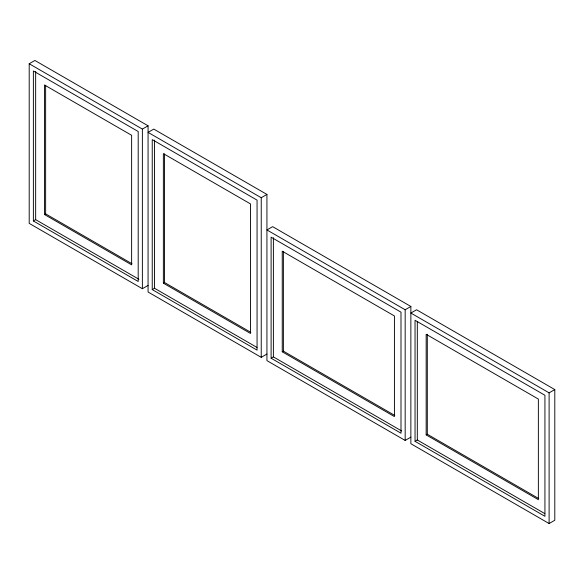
<?xml version="1.0" encoding="UTF-8"?>
<svg xmlns="http://www.w3.org/2000/svg" width="584" height="584" viewBox="0 0 584 584"><rect width="100%" height="100%" fill="white"/><g stroke="black" fill="none" stroke-linecap="round" stroke-linejoin="round"><path stroke-width="0.88" d="M148.066 285.423L142.372 288.715L29.2 223.373L29.2 63.751L34.894 60.466L148.066 125.801L148.066 292L261.238 357.342L266.932 354.05M29.2 63.751L142.372 129.093L148.066 125.801M33.376 220.964L138.196 281.481L138.196 131.502L33.376 70.985L33.376 220.964L35.653 219.65L138.897 279.254M44.501 214.54L131.626 264.837L131.626 135.291L44.501 84.994L44.501 214.54L45.64 213.883L131.984 263.727M266.932 194.428L153.767 129.093L148.066 132.378L261.238 197.721L266.932 194.428L266.932 360.627L405.172 440.438L410.866 437.146M152.242 289.591L257.062 350.108L257.062 200.129L152.242 139.612L152.242 289.591L154.519 288.277L256.975 347.429M163.367 283.167L250.492 333.464L250.492 203.918L163.367 153.621L163.367 283.167L164.505 282.51L250.85 332.354M271.107 358.218L400.996 433.204L400.996 312.17L271.107 237.184L271.107 358.218L273.392 356.904L401.697 430.985M282.24 351.794L394.426 416.567L394.426 315.966L282.24 251.193L282.24 351.794L283.379 351.137L394.777 415.45M410.866 306.469L272.633 226.658L266.932 229.95L405.172 309.761L410.866 306.469L410.866 443.731L549.106 523.534L554.8 520.249L554.8 389.572L416.567 309.761L410.866 313.046L549.106 392.857L554.8 389.572M415.041 441.314L544.93 516.307L544.93 395.266L415.041 320.28L415.041 441.314L417.319 440L544.843 513.628M426.167 434.89L538.36 499.663L538.36 399.062L426.167 334.289L426.167 434.89L427.305 434.233L538.711 498.554M549.106 392.857L549.106 523.534M427.305 334.252L427.305 434.233M417.319 321.696L417.319 440M405.172 309.761L405.172 440.438M283.379 251.441L283.379 351.137M273.392 237.688L273.392 356.904M261.238 197.721L261.238 357.342M164.505 153.877L164.505 282.51M154.519 140.116L154.519 288.277M142.372 129.093L142.372 288.715M45.64 85.249L45.64 213.883M35.653 71.489L35.653 219.65"/></g></svg>
